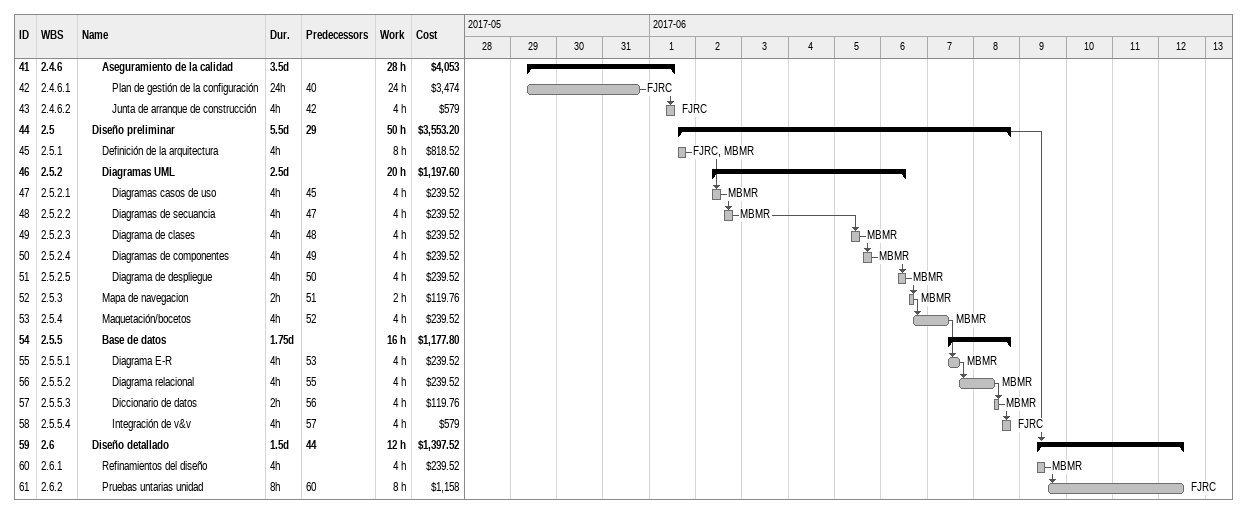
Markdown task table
| ID | WBS | Task | Duration | Start | Finish | Predecessors | Resources | Work (h) | Cost ($) |
|---|---|---|---|---|---|---|---|---|---|
| 41 | 2.4.6 | **Aseguramiento de la calidad** | 3.5d | 2017-05-29 | 2017-06-01 |  |  | 28 | 4053 |
| 42 | 2.4.6.1 | Plan de gestión de la configuración | 24h | 2017-05-29 | 2017-05-31 | 40 | FJRC | 24 | 3474 |
| 43 | 2.4.6.2 | Junta de arranque de construcción | 4h | 2017-06-01 | 2017-06-01 | 42 | FJRC | 4 | 579 |
| 44 | 2.5 | **Diseño preliminar** | 5.5d | 2017-06-01 | 2017-06-08 | 29 |  | 50 | 3553.20 |
| 45 | 2.5.1 | Definición de la arquitectura | 4h | 2017-06-01 | 2017-06-01 |  | FJRC, MBMR | 8 | 818.52 |
| 46 | 2.5.2 | **Diagramas UML** | 2.5d | 2017-06-02 | 2017-06-06 |  |  | 20 | 1197.60 |
| 47 | 2.5.2.1 | Diagramas casos de uso | 4h | 2017-06-02 | 2017-06-02 | 45 | MBMR | 4 | 239.52 |
| 48 | 2.5.2.2 | Diagramas de secuancia | 4h | 2017-06-02 | 2017-06-02 | 47 | MBMR | 4 | 239.52 |
| 49 | 2.5.2.3 | Diagrama de clases | 4h | 2017-06-05 | 2017-06-05 | 48 | MBMR | 4 | 239.52 |
| 50 | 2.5.2.4 | Diagramas de componentes | 4h | 2017-06-05 | 2017-06-05 | 49 | MBMR | 4 | 239.52 |
| 51 | 2.5.2.5 | Diagrama de despliegue | 4h | 2017-06-06 | 2017-06-06 | 50 | MBMR | 4 | 239.52 |
| 52 | 2.5.3 | Mapa de navegacion | 2h | 2017-06-06 | 2017-06-06 | 51 | MBMR | 2 | 119.76 |
| 53 | 2.5.4 | Maquetación/bocetos | 4h | 2017-06-06 | 2017-06-07 | 52 | MBMR | 4 | 239.52 |
| 54 | 2.5.5 | **Base de datos** | 1.75d | 2017-06-07 | 2017-06-08 |  |  | 16 | 1177.80 |
| 55 | 2.5.5.1 | Diagrama E-R | 4h | 2017-06-07 | 2017-06-07 | 53 | MBMR | 4 | 239.52 |
| 56 | 2.5.5.2 | Diagrama relacional | 4h | 2017-06-07 | 2017-06-08 | 55 | MBMR | 4 | 239.52 |
| 57 | 2.5.5.3 | Diccionario de datos | 2h | 2017-06-08 | 2017-06-08 | 56 | MBMR | 4 | 119.76 |
| 58 | 2.5.5.4 | Integración de v&v | 4h | 2017-06-08 | 2017-06-08 | 57 | FJRC | 4 | 579 |
| 59 | 2.6 | **Diseño detallado** | 1.5d | 2017-06-09 | 2017-06-12 | 44 |  | 12 | 1397.52 |
| 60 | 2.6.1 | Refinamientos del diseño | 4h | 2017-06-09 | 2017-06-09 |  | MBMR | 4 | 239.52 |
| 61 | 2.6.2 | Pruebas untarias unidad | 8h | 2017-06-09 | 2017-06-12 | 60 | FJRC | 8 | 1158 |
